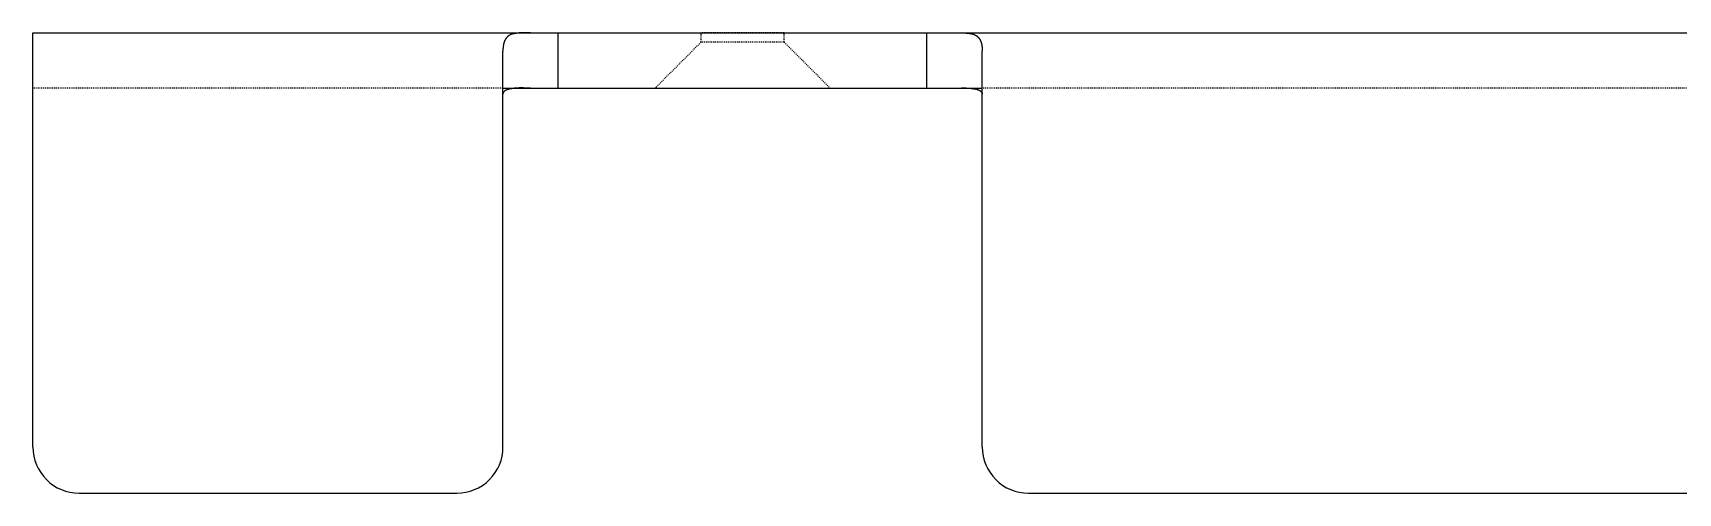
# Model space of a CAD drawing. Extents: x 365 to 1810, y 642 to 1032.
# Drawn here: x 630.3 to 808.8, y 642 to 692 of the extents above; entities that cross this region are included whole.
import ezdxf

# ---------------------------------------------------------------- set-up
doc = ezdxf.new("R2010")
doc.units = 0
doc.linetypes.add('HIDDEN', pattern=[0.2, 0.1, -0.1])
doc.layers.add('geometry', color=8, linetype='Continuous')

msp = doc.modelspace()

# ---------------------------------------------------------------- linework, layer by layer
at = {"layer": 'geometry', "linetype": 'CONTINUOUS'}
for points in [[(630.35, 647.02), (630.35, 692.02)], [(630.35, 692.02), (1810.35, 692.02)], [(681.42, 690.81), (681.41, 690.79)], [(681.41, 690.79), (681.41, 690.78)], [(681.43, 690.85), (681.42, 690.83)], [(681.42, 690.83), (681.42, 690.81)], [(681.44, 690.89), (681.43, 690.87)], [(681.43, 690.87), (681.43, 690.85)], [(681.45, 690.92), (681.44, 690.91)], [(681.44, 690.91), (681.44, 690.89)], [(681.46, 690.96), (681.45, 690.94)], [(681.45, 690.94), (681.45, 690.92)], [(681.47, 691), (681.46, 690.98)], [(681.46, 690.98), (681.46, 690.96)], [(681.48, 691.02), (681.47, 691)], [(681.49, 691.05), (681.48, 691.03)], [(681.48, 691.03), (681.48, 691.02)], [(681.5, 691.07), (681.49, 691.05)], [(681.51, 691.11), (681.5, 691.09)], [(681.5, 691.09), (681.5, 691.07)], [(681.52, 691.12), (681.51, 691.11)], [(681.53, 691.14), (681.52, 691.12)], [(681.53, 691.16), (681.53, 691.14)], [(681.55, 691.2), (681.54, 691.18)], [(681.54, 691.18), (681.53, 691.16)], [(681.56, 691.21), (681.55, 691.2)], [(681.57, 691.23), (681.56, 691.21)], [(681.58, 691.25), (681.57, 691.23)], [(681.59, 691.26), (681.58, 691.25)], [(681.6, 691.28), (681.59, 691.26)], [(681.62, 691.32), (681.61, 691.3)], [(681.61, 691.3), (681.6, 691.28)], [(681.63, 691.35), (681.62, 691.33)], [(681.62, 691.33), (681.62, 691.32)], [(681.65, 691.37), (681.63, 691.35)], [(681.66, 691.38), (681.65, 691.37)], [(681.67, 691.4), (681.66, 691.38)], [(681.68, 691.41), (681.67, 691.4)], [(681.69, 691.43), (681.68, 691.41)], [(681.7, 691.45), (681.69, 691.43)], [(681.71, 691.46), (681.7, 691.45)], [(681.72, 691.48), (681.71, 691.46)], [(681.74, 691.49), (681.72, 691.48)], [(681.75, 691.51), (681.74, 691.49)], [(681.76, 691.52), (681.75, 691.51)], [(681.77, 691.53), (681.76, 691.52)], [(681.79, 691.55), (681.77, 691.53)], [(681.8, 691.56), (681.79, 691.55)], [(681.81, 691.58), (681.8, 691.56)], [(681.83, 691.59), (681.81, 691.58)], [(681.84, 691.6), (681.83, 691.59)], [(681.85, 691.62), (681.84, 691.6)], [(681.87, 691.63), (681.85, 691.62)], [(681.88, 691.64), (681.87, 691.63)], [(681.89, 691.65), (681.88, 691.64)], [(681.91, 691.67), (681.89, 691.65)], [(681.92, 691.68), (681.91, 691.67)], [(681.94, 691.69), (681.92, 691.68)], [(681.96, 691.7), (681.94, 691.69)], [(681.97, 691.71), (681.96, 691.7)], [(681.99, 691.72), (681.97, 691.71)], [(682, 691.73), (681.99, 691.72)], [(682.02, 691.74), (682, 691.73)], [(682.03, 691.75), (682.02, 691.74)], [(682.05, 691.76), (682.03, 691.75)], [(682.07, 691.77), (682.05, 691.76)], [(682.08, 691.78), (682.07, 691.77)], [(682.1, 691.79), (682.08, 691.78)], [(682.12, 691.8), (682.1, 691.79)], [(682.13, 691.8), (682.12, 691.8)], [(682.15, 691.81), (682.13, 691.8)], [(682.17, 691.82), (682.15, 691.81)], [(682.18, 691.83), (682.17, 691.82)], [(682.2, 691.84), (682.18, 691.83)], [(682.22, 691.84), (682.2, 691.84)], [(682.24, 691.85), (682.22, 691.84)], [(682.26, 691.86), (682.24, 691.85)], [(682.27, 691.86), (682.26, 691.86)], [(682.29, 691.87), (682.27, 691.86)], [(682.31, 691.88), (682.29, 691.87)], [(682.33, 691.88), (682.31, 691.88)], [(682.35, 691.89), (682.33, 691.88)], [(682.37, 691.89), (682.35, 691.89)], [(682.38, 691.9), (682.37, 691.89)], [(682.4, 691.9), (682.38, 691.9)], [(682.42, 691.91), (682.4, 691.9)], [(682.44, 691.91), (682.42, 691.91)], [(682.46, 691.92), (682.44, 691.91)], [(682.48, 691.92), (682.46, 691.92)], [(682.5, 691.93), (682.48, 691.92)], [(682.52, 691.93), (682.5, 691.93)], [(682.54, 691.93), (682.52, 691.93)], [(682.55, 691.94), (682.54, 691.93)], [(682.57, 691.94), (682.55, 691.94)], [(682.59, 691.95), (682.57, 691.94)], [(682.61, 691.95), (682.59, 691.95)], [(682.63, 691.95), (682.61, 691.95)], [(682.65, 691.96), (682.63, 691.95)], [(682.67, 691.96), (682.65, 691.96)], [(682.69, 691.96), (682.67, 691.96)], [(682.71, 691.96), (682.69, 691.96)], [(682.73, 691.97), (682.71, 691.96)], [(682.75, 691.97), (682.73, 691.97)], [(682.77, 691.97), (682.75, 691.97)], [(682.79, 691.98), (682.77, 691.97)], [(682.81, 691.98), (682.79, 691.98)], [(682.83, 691.98), (682.81, 691.98)], [(682.85, 691.98), (682.83, 691.98)], [(682.86, 691.99), (682.85, 691.98)], [(682.88, 691.99), (682.86, 691.99)], [(682.9, 691.99), (682.88, 691.99)], [(682.92, 691.99), (682.9, 691.99)], [(682.94, 691.99), (682.92, 691.99)], [(682.96, 692), (682.94, 691.99)], [(682.98, 692), (682.96, 692)], [(683, 692), (682.98, 692)], [(683.02, 692), (683, 692)], [(683.04, 692), (683.02, 692)], [(683.06, 692), (683.04, 692)], [(683.08, 692), (683.06, 692)], [(683.1, 692.01), (683.08, 692)], [(683.11, 692.01), (683.1, 692.01)], [(683.13, 692.01), (683.11, 692.01)], [(683.15, 692.01), (683.13, 692.01)], [(683.17, 692.01), (683.15, 692.01)], [(683.19, 692.01), (683.17, 692.01)], [(683.21, 692.01), (683.19, 692.01)], [(683.23, 692.01), (683.21, 692.01)], [(683.25, 692.01), (683.23, 692.01)], [(683.27, 692.01), (683.25, 692.01)], [(683.29, 692.02), (683.27, 692.01)], [(683.3, 692.02), (683.29, 692.02)], [(683.32, 692.02), (683.3, 692.02)], [(683.34, 692.02), (683.32, 692.02)], [(683.36, 692.02), (683.34, 692.02)], [(683.38, 692.02), (683.36, 692.02)], [(683.4, 692.02), (683.38, 692.02)], [(683.42, 692.02), (683.4, 692.02)], [(683.44, 692.02), (683.42, 692.02)], [(683.46, 692.02), (683.44, 692.02)], [(683.48, 692.02), (683.46, 692.02)], [(683.49, 692.02), (683.48, 692.02)], [(683.51, 692.02), (683.49, 692.02)], [(683.53, 692.02), (683.51, 692.02)], [(683.55, 692.02), (683.53, 692.02)], [(683.57, 692.02), (683.55, 692.02)], [(683.59, 692.02), (683.57, 692.02)], [(683.61, 692.02), (683.59, 692.02)], [(683.63, 692.02), (683.61, 692.02)], [(683.65, 692.02), (683.63, 692.02)], [(683.66, 692.02), (683.65, 692.02)], [(683.68, 692.02), (683.66, 692.02)], [(683.7, 692.02), (683.68, 692.02)], [(683.72, 692.02), (683.7, 692.02)], [(683.74, 692.02), (683.72, 692.02)], [(683.76, 692.02), (683.74, 692.02)], [(683.78, 692.02), (683.76, 692.02)], [(683.8, 692.02), (683.78, 692.02)], [(683.82, 692.02), (683.8, 692.02)], [(683.84, 692.02), (683.82, 692.02)], [(683.85, 692.02), (683.84, 692.02)], [(683.87, 692.02), (683.85, 692.02)], [(683.89, 692.02), (683.87, 692.02)], [(683.91, 692.02), (683.89, 692.02)], [(683.93, 692.02), (683.91, 692.02)], [(683.95, 692.02), (683.93, 692.02)], [(683.97, 692.02), (683.95, 692.02)], [(683.99, 692.02), (683.97, 692.02)], [(684, 692.02), (683.99, 692.02)], [(684.02, 692.02), (684, 692.02)], [(684.04, 692.02), (684.02, 692.02)], [(684.06, 692.02), (684.04, 692.02)], [(684.08, 692.02), (684.06, 692.02)], [(684.1, 692.02), (684.08, 692.02)], [(684.12, 692.02), (684.1, 692.02)], [(684.14, 692.02), (684.12, 692.02)], [(684.16, 692.02), (684.14, 692.02)], [(684.17, 692.02), (684.16, 692.02)], [(684.19, 692.02), (684.17, 692.02)], [(684.21, 692.02), (684.19, 692.02)], [(684.23, 692.02), (684.21, 692.02)], [(684.25, 692.02), (684.23, 692.02)], [(684.27, 692.02), (684.25, 692.02)], [(684.29, 692.02), (684.27, 692.02)], [(684.31, 692.02), (684.29, 692.02)], [(684.33, 692.02), (684.31, 692.02)], [(684.35, 692.02), (684.33, 692.02)], [(687.35, 686.02), (687.35, 692.02)], [(727.35, 686.02), (727.35, 692.02)], [(730.35, 692.02), (730.37, 692.02)], [(730.37, 692.02), (730.38, 692.02)], [(730.38, 692.02), (730.4, 692.02)], [(730.4, 692.02), (730.42, 692.02)], [(730.42, 692.02), (730.44, 692.02)], [(730.44, 692.02), (730.46, 692.02)], [(730.46, 692.02), (730.48, 692.02)], [(730.48, 692.02), (730.5, 692.02)], [(730.5, 692.02), (730.52, 692.02)], [(730.52, 692.02), (730.54, 692.02)], [(730.54, 692.02), (730.55, 692.02)], [(730.55, 692.02), (730.57, 692.02)], [(730.57, 692.02), (730.59, 692.02)], [(730.59, 692.02), (730.61, 692.02)], [(730.61, 692.02), (730.63, 692.02)], [(730.63, 692.02), (730.65, 692.02)], [(730.65, 692.02), (730.67, 692.02)], [(730.67, 692.02), (730.69, 692.02)], [(730.69, 692.02), (730.71, 692.02)], [(730.71, 692.02), (730.73, 692.02)], [(730.73, 692.02), (730.74, 692.02)], [(730.74, 692.02), (730.76, 692.02)], [(730.76, 692.02), (730.78, 692.02)], [(730.78, 692.02), (730.8, 692.02)], [(730.8, 692.02), (730.82, 692.02)], [(730.82, 692.02), (730.84, 692.02)], [(730.84, 692.02), (730.86, 692.02)], [(730.86, 692.02), (730.88, 692.02)], [(730.88, 692.02), (730.9, 692.02)], [(730.9, 692.02), (730.91, 692.02)], [(730.91, 692.02), (730.93, 692.02)], [(730.93, 692.02), (730.95, 692.02)], [(730.95, 692.02), (730.97, 692.02)], [(730.97, 692.02), (730.99, 692.02)], [(730.99, 692.02), (731.01, 692.02)], [(731.01, 692.02), (731.03, 692.02)], [(731.03, 692.02), (731.05, 692.02)], [(731.05, 692.02), (731.07, 692.02)], [(731.07, 692.02), (731.09, 692.02)], [(731.09, 692.02), (731.1, 692.02)], [(731.1, 692.02), (731.12, 692.02)], [(731.12, 692.02), (731.14, 692.02)], [(731.14, 692.02), (731.16, 692.02)], [(731.16, 692.02), (731.18, 692.02)], [(731.18, 692.02), (731.2, 692.02)], [(731.2, 692.02), (731.22, 692.02)], [(731.22, 692.02), (731.24, 692.02)], [(731.24, 692.02), (731.25, 692.02)], [(731.25, 692.02), (731.27, 692.02)], [(731.27, 692.02), (731.29, 692.02)], [(731.29, 692.02), (731.31, 692.02)], [(731.31, 692.02), (731.33, 692.02)], [(731.33, 692.02), (731.35, 692.02)], [(731.35, 692.02), (731.37, 692.02)], [(731.37, 692.02), (731.39, 692.02)], [(731.39, 692.02), (731.41, 692.02)], [(731.41, 692.02), (731.43, 692.01)], [(731.43, 692.01), (731.45, 692.01)], [(731.45, 692.01), (731.46, 692.01)], [(731.46, 692.01), (731.48, 692.01)], [(731.48, 692.01), (731.5, 692.01)], [(731.5, 692.01), (731.52, 692.01)], [(731.52, 692.01), (731.54, 692.01)], [(731.54, 692.01), (731.56, 692.01)], [(731.56, 692.01), (731.58, 692.01)], [(731.58, 692.01), (731.6, 692.01)], [(731.6, 692.01), (731.62, 692)], [(731.62, 692), (731.64, 692)], [(731.64, 692), (731.65, 692)], [(731.65, 692), (731.67, 692)], [(731.67, 692), (731.69, 692)], [(731.69, 692), (731.71, 692)], [(731.71, 692), (731.73, 692)], [(731.73, 692), (731.75, 691.99)], [(731.75, 691.99), (731.77, 691.99)], [(731.77, 691.99), (731.79, 691.99)], [(731.79, 691.99), (731.81, 691.99)], [(731.81, 691.99), (731.83, 691.99)], [(731.83, 691.99), (731.85, 691.98)], [(731.85, 691.98), (731.87, 691.98)], [(731.87, 691.98), (731.89, 691.98)], [(731.89, 691.98), (731.9, 691.98)], [(731.9, 691.98), (731.92, 691.97)], [(731.92, 691.97), (731.94, 691.97)], [(731.94, 691.97), (731.96, 691.97)], [(731.96, 691.97), (731.98, 691.96)], [(731.98, 691.96), (732, 691.96)], [(732, 691.96), (732.02, 691.96)], [(732.02, 691.96), (732.04, 691.96)], [(732.04, 691.96), (732.06, 691.95)], [(732.06, 691.95), (732.08, 691.95)], [(732.08, 691.95), (732.1, 691.95)], [(732.1, 691.95), (732.12, 691.94)], [(732.12, 691.94), (732.14, 691.94)], [(732.14, 691.94), (732.16, 691.93)], [(732.16, 691.93), (732.18, 691.93)], [(732.18, 691.93), (732.2, 691.93)], [(732.2, 691.93), (732.21, 691.92)], [(732.21, 691.92), (732.23, 691.92)], [(732.23, 691.92), (732.25, 691.91)], [(732.25, 691.91), (732.27, 691.91)], [(732.27, 691.91), (732.29, 691.9)], [(732.29, 691.9), (732.31, 691.9)], [(732.31, 691.9), (732.33, 691.89)], [(732.33, 691.89), (732.35, 691.89)], [(732.35, 691.89), (732.36, 691.88)], [(732.36, 691.88), (732.38, 691.88)], [(732.38, 691.88), (732.4, 691.87)], [(732.4, 691.87), (732.42, 691.86)], [(732.42, 691.86), (732.44, 691.86)], [(732.44, 691.86), (732.45, 691.85)], [(732.45, 691.85), (732.47, 691.84)], [(732.47, 691.84), (732.49, 691.84)], [(732.49, 691.84), (732.51, 691.83)], [(732.51, 691.83), (732.52, 691.82)], [(732.52, 691.82), (732.54, 691.81)], [(732.54, 691.81), (732.56, 691.8)], [(732.56, 691.8), (732.58, 691.8)], [(732.58, 691.8), (732.59, 691.79)], [(732.59, 691.79), (732.61, 691.78)], [(732.61, 691.78), (732.63, 691.77)], [(732.63, 691.77), (732.64, 691.76)], [(732.64, 691.76), (732.66, 691.75)], [(732.66, 691.75), (732.67, 691.74)], [(732.67, 691.74), (732.69, 691.73)], [(732.69, 691.73), (732.71, 691.72)], [(732.71, 691.72), (732.72, 691.71)], [(732.72, 691.71), (732.74, 691.7)], [(732.74, 691.7), (732.75, 691.69)], [(732.75, 691.69), (732.77, 691.68)], [(732.77, 691.68), (732.78, 691.67)], [(732.78, 691.67), (732.8, 691.65)], [(732.8, 691.65), (732.81, 691.64)], [(732.81, 691.64), (732.83, 691.63)], [(732.83, 691.63), (732.84, 691.62)], [(732.84, 691.62), (732.85, 691.6)], [(732.85, 691.6), (732.87, 691.59)], [(732.87, 691.59), (732.88, 691.58)], [(732.88, 691.58), (732.89, 691.56)], [(732.89, 691.56), (732.91, 691.55)], [(732.91, 691.55), (732.92, 691.53)], [(732.92, 691.53), (732.93, 691.52)], [(732.93, 691.52), (732.95, 691.51)], [(732.95, 691.51), (732.96, 691.49)], [(732.96, 691.49), (732.97, 691.48)], [(732.97, 691.48), (732.98, 691.46)], [(732.98, 691.46), (732.99, 691.45)], [(732.99, 691.45), (733, 691.43)], [(733, 691.43), (733.01, 691.41)], [(733.01, 691.41), (733.03, 691.4)], [(733.03, 691.4), (733.04, 691.38)], [(733.04, 691.38), (733.05, 691.37)], [(733.05, 691.37), (733.06, 691.35)], [(733.06, 691.35), (733.07, 691.33)], [(733.07, 691.33), (733.08, 691.32)], [(733.08, 691.32), (733.09, 691.3)], [(733.09, 691.3), (733.1, 691.28)], [(733.1, 691.28), (733.11, 691.26)], [(733.11, 691.26), (733.12, 691.25)], [(733.12, 691.25), (733.12, 691.23)], [(733.12, 691.23), (733.13, 691.21)], [(733.13, 691.21), (733.14, 691.2)], [(733.14, 691.2), (733.15, 691.18)], [(733.15, 691.18), (733.16, 691.16)], [(733.16, 691.16), (733.17, 691.14)], [(733.17, 691.14), (733.17, 691.12)], [(733.17, 691.12), (733.18, 691.11)], [(733.18, 691.11), (733.19, 691.09)], [(733.19, 691.09), (733.2, 691.07)], [(733.2, 691.07), (733.2, 691.05)], [(733.2, 691.05), (733.21, 691.03)], [(733.21, 691.03), (733.22, 691.02)], [(733.22, 691.02), (733.22, 691)], [(733.22, 691), (733.23, 690.98)], [(733.23, 690.98), (733.23, 690.96)], [(733.23, 690.96), (733.24, 690.94)], [(733.24, 690.94), (733.25, 690.92)], [(733.25, 690.92), (733.25, 690.91)], [(733.25, 690.91), (733.26, 690.89)], [(733.26, 690.89), (733.26, 690.87)], [(733.26, 690.87), (733.27, 690.85)], [(733.27, 690.85), (733.27, 690.83)], [(733.27, 690.83), (733.27, 690.81)], [(733.27, 690.81), (733.28, 690.79)], [(733.28, 690.79), (733.28, 690.78)], [(681.36, 690.36), (681.35, 690.34)], [(681.35, 690.34), (681.35, 690.32)], [(681.35, 690.32), (681.35, 690.3)], [(681.35, 690.3), (681.35, 690.28)], [(681.35, 690.28), (681.35, 690.26)], [(681.35, 690.26), (681.35, 690.25)], [(681.35, 690.25), (681.35, 690.23)], [(681.35, 690.23), (681.35, 690.21)], [(681.35, 690.21), (681.35, 690.19)], [(681.35, 690.19), (681.35, 690.17)], [(681.35, 690.17), (681.35, 690.15)], [(681.35, 690.15), (681.35, 690.13)], [(681.35, 690.13), (681.35, 690.11)], [(681.35, 690.11), (681.35, 690.09)], [(681.35, 690.09), (681.35, 690.07)], [(681.35, 690.07), (681.35, 690.05)], [(681.35, 647.02), (681.35, 690.05)], [(681.37, 690.49), (681.36, 690.47)], [(681.36, 690.47), (681.36, 690.46)], [(681.36, 690.46), (681.36, 690.44)], [(681.36, 690.44), (681.36, 690.42)], [(681.36, 690.42), (681.36, 690.4)], [(681.36, 690.4), (681.36, 690.38)], [(681.36, 690.38), (681.36, 690.36)], [(681.38, 690.59), (681.37, 690.57)], [(681.37, 690.57), (681.37, 690.55)], [(681.37, 690.55), (681.37, 690.53)], [(681.37, 690.53), (681.37, 690.51)], [(681.37, 690.51), (681.37, 690.49)], [(681.39, 690.66), (681.38, 690.64)], [(681.38, 690.64), (681.38, 690.63)], [(681.38, 690.63), (681.38, 690.61)], [(681.38, 690.61), (681.38, 690.59)], [(681.39, 690.7), (681.39, 690.68)], [(681.39, 690.68), (681.39, 690.66)], [(681.41, 690.76), (681.4, 690.74)], [(681.4, 690.74), (681.4, 690.72)], [(681.4, 690.72), (681.39, 690.7)], [(681.41, 690.78), (681.41, 690.76)], [(733.28, 690.78), (733.29, 690.76)], [(733.29, 690.76), (733.29, 690.74)], [(733.29, 690.74), (733.29, 690.72)], [(733.29, 690.72), (733.3, 690.7)], [(733.3, 690.7), (733.3, 690.68)], [(733.3, 690.68), (733.3, 690.66)], [(733.3, 690.66), (733.31, 690.64)], [(733.31, 690.64), (733.31, 690.63)], [(733.31, 690.63), (733.31, 690.61)], [(733.31, 690.61), (733.32, 690.59)], [(733.32, 690.59), (733.32, 690.57)], [(733.32, 690.57), (733.32, 690.55)], [(733.32, 690.55), (733.32, 690.53)], [(733.32, 690.53), (733.33, 690.51)], [(733.33, 690.51), (733.33, 690.49)], [(733.33, 690.49), (733.33, 690.47)], [(733.33, 690.47), (733.33, 690.46)], [(733.33, 690.46), (733.33, 690.44)], [(733.33, 690.44), (733.33, 690.42)], [(733.33, 690.42), (733.34, 690.4)], [(733.34, 690.4), (733.34, 690.38)], [(733.34, 690.38), (733.34, 690.36)], [(733.34, 690.36), (733.34, 690.34)], [(733.34, 690.34), (733.34, 690.32)], [(733.34, 690.32), (733.34, 690.3)], [(733.34, 690.3), (733.34, 690.28)], [(733.34, 690.28), (733.34, 690.26)], [(733.34, 690.26), (733.34, 690.25)], [(733.34, 690.25), (733.34, 690.23)], [(733.34, 690.23), (733.34, 690.21)], [(733.34, 690.21), (733.35, 690.19)], [(733.35, 690.19), (733.35, 690.17)], [(733.35, 690.17), (733.35, 690.15)], [(733.35, 690.15), (733.35, 690.13)], [(733.35, 690.13), (733.35, 690.11)], [(733.35, 690.11), (733.35, 690.09)], [(733.35, 690.09), (733.35, 690.07)], [(733.35, 690.07), (733.35, 690.05)], [(733.35, 647.02), (733.35, 690.05)], [(681.35, 686.02), (733.35, 686.02)], [(681.36, 685.46), (681.35, 685.44)], [(681.35, 685.44), (681.35, 685.42)], [(681.37, 685.49), (681.36, 685.48)], [(681.36, 685.48), (681.36, 685.46)], [(681.38, 685.53), (681.37, 685.51)], [(681.37, 685.51), (681.37, 685.49)], [(681.39, 685.54), (681.38, 685.53)], [(681.4, 685.56), (681.39, 685.54)], [(681.41, 685.57), (681.4, 685.56)], [(681.42, 685.59), (681.41, 685.57)], [(681.43, 685.6), (681.42, 685.59)], [(681.44, 685.62), (681.43, 685.6)], [(681.45, 685.63), (681.44, 685.62)], [(681.46, 685.64), (681.45, 685.63)], [(681.48, 685.66), (681.46, 685.64)], [(681.49, 685.67), (681.48, 685.66)], [(681.5, 685.68), (681.49, 685.67)], [(681.52, 685.7), (681.5, 685.68)], [(681.53, 685.71), (681.52, 685.7)], [(681.55, 685.72), (681.53, 685.71)], [(681.57, 685.73), (681.55, 685.72)], [(681.58, 685.74), (681.57, 685.73)], [(681.6, 685.75), (681.58, 685.74)], [(681.62, 685.76), (681.6, 685.75)], [(681.64, 685.77), (681.62, 685.76)], [(681.66, 685.78), (681.64, 685.77)], [(681.68, 685.79), (681.66, 685.78)], [(681.7, 685.8), (681.68, 685.79)], [(681.72, 685.81), (681.7, 685.8)], [(681.74, 685.82), (681.72, 685.81)], [(681.76, 685.83), (681.74, 685.82)], [(681.78, 685.84), (681.76, 685.83)], [(681.8, 685.84), (681.78, 685.84)], [(681.82, 685.85), (681.8, 685.84)], [(681.84, 685.86), (681.82, 685.85)], [(681.87, 685.87), (681.84, 685.86)], [(681.89, 685.87), (681.87, 685.87)], [(681.91, 685.88), (681.89, 685.87)], [(681.93, 685.89), (681.91, 685.88)], [(681.96, 685.89), (681.93, 685.89)], [(681.98, 685.9), (681.96, 685.89)], [(682, 685.9), (681.98, 685.9)], [(682.03, 685.91), (682, 685.9)], [(682.05, 685.92), (682.03, 685.91)], [(682.08, 685.92), (682.05, 685.92)], [(682.1, 685.93), (682.08, 685.92)], [(682.12, 685.93), (682.1, 685.93)], [(682.15, 685.94), (682.12, 685.93)], [(682.17, 685.94), (682.15, 685.94)], [(682.2, 685.95), (682.17, 685.94)], [(682.22, 685.95), (682.2, 685.95)], [(682.24, 685.95), (682.22, 685.95)], [(682.27, 685.96), (682.24, 685.95)], [(682.29, 685.96), (682.27, 685.96)], [(682.32, 685.97), (682.29, 685.96)], [(682.34, 685.97), (682.32, 685.97)], [(682.37, 685.97), (682.34, 685.97)], [(682.39, 685.98), (682.37, 685.97)], [(682.41, 685.98), (682.39, 685.98)], [(682.44, 685.98), (682.41, 685.98)], [(682.46, 685.99), (682.44, 685.98)], [(682.48, 685.99), (682.46, 685.99)], [(682.51, 685.99), (682.48, 685.99)], [(682.53, 685.99), (682.51, 685.99)], [(682.55, 686), (682.53, 685.99)], [(682.58, 686), (682.55, 686)], [(682.6, 686), (682.58, 686)], [(682.62, 686), (682.6, 686)], [(682.64, 686.01), (682.62, 686)], [(682.66, 686.01), (682.64, 686.01)], [(682.69, 686.01), (682.66, 686.01)], [(682.71, 686.01), (682.69, 686.01)], [(682.73, 686.01), (682.71, 686.01)], [(682.75, 686.02), (682.73, 686.01)], [(682.77, 686.02), (682.75, 686.02)], [(682.79, 686.02), (682.77, 686.02)], [(682.82, 686.02), (682.79, 686.02)], [(682.84, 686.02), (682.82, 686.02)], [(682.86, 686.02), (682.84, 686.02)], [(682.88, 686.03), (682.86, 686.02)], [(682.9, 686.03), (682.88, 686.03)], [(682.92, 686.03), (682.9, 686.03)], [(682.94, 686.03), (682.92, 686.03)], [(682.96, 686.03), (682.94, 686.03)], [(682.98, 686.03), (682.96, 686.03)], [(683, 686.03), (682.98, 686.03)], [(683.02, 686.03), (683, 686.03)], [(683.04, 686.03), (683.02, 686.03)], [(683.07, 686.03), (683.04, 686.03)], [(683.09, 686.03), (683.07, 686.03)], [(683.11, 686.04), (683.09, 686.03)], [(683.12, 686.04), (683.11, 686.04)], [(683.14, 686.04), (683.12, 686.04)], [(683.16, 686.04), (683.14, 686.04)], [(683.18, 686.04), (683.16, 686.04)], [(683.2, 686.04), (683.18, 686.04)], [(683.22, 686.04), (683.2, 686.04)], [(683.24, 686.04), (683.22, 686.04)], [(683.26, 686.04), (683.24, 686.04)], [(683.28, 686.04), (683.26, 686.04)], [(683.3, 686.04), (683.28, 686.04)], [(683.32, 686.04), (683.3, 686.04)], [(683.34, 686.04), (683.32, 686.04)], [(683.36, 686.04), (683.34, 686.04)], [(683.38, 686.04), (683.36, 686.04)], [(683.4, 686.04), (683.38, 686.04)], [(683.42, 686.04), (683.4, 686.04)], [(683.43, 686.04), (683.42, 686.04)], [(683.45, 686.04), (683.43, 686.04)], [(683.47, 686.04), (683.45, 686.04)], [(683.49, 686.04), (683.47, 686.04)], [(683.51, 686.04), (683.49, 686.04)], [(683.53, 686.04), (683.51, 686.04)], [(683.55, 686.04), (683.53, 686.04)], [(683.57, 686.04), (683.55, 686.04)], [(683.59, 686.03), (683.57, 686.04)], [(683.61, 686.03), (683.59, 686.03)], [(683.62, 686.03), (683.61, 686.03)], [(683.64, 686.03), (683.62, 686.03)], [(683.66, 686.03), (683.64, 686.03)], [(683.68, 686.03), (683.66, 686.03)], [(683.7, 686.03), (683.68, 686.03)], [(683.72, 686.03), (683.7, 686.03)], [(683.74, 686.03), (683.72, 686.03)], [(683.75, 686.03), (683.74, 686.03)], [(683.77, 686.03), (683.75, 686.03)], [(683.79, 686.03), (683.77, 686.03)], [(683.81, 686.03), (683.79, 686.03)], [(683.83, 686.03), (683.81, 686.03)], [(683.85, 686.03), (683.83, 686.03)], [(683.87, 686.03), (683.85, 686.03)], [(683.88, 686.03), (683.87, 686.03)], [(683.9, 686.03), (683.88, 686.03)], [(683.92, 686.03), (683.9, 686.03)], [(683.94, 686.02), (683.92, 686.03)], [(683.96, 686.02), (683.94, 686.02)], [(683.98, 686.02), (683.96, 686.02)], [(684, 686.02), (683.98, 686.02)], [(684.02, 686.02), (684, 686.02)], [(684.04, 686.02), (684.02, 686.02)], [(684.05, 686.02), (684.04, 686.02)], [(684.07, 686.02), (684.05, 686.02)], [(684.09, 686.02), (684.07, 686.02)], [(684.11, 686.02), (684.09, 686.02)], [(684.13, 686.02), (684.11, 686.02)], [(684.15, 686.02), (684.13, 686.02)], [(684.17, 686.02), (684.15, 686.02)], [(684.19, 686.02), (684.17, 686.02)], [(684.21, 686.02), (684.19, 686.02)], [(684.23, 686.02), (684.21, 686.02)], [(684.25, 686.02), (684.23, 686.02)], [(684.27, 686.02), (684.25, 686.02)], [(684.29, 686.02), (684.27, 686.02)], [(684.31, 686.02), (684.29, 686.02)], [(684.33, 686.02), (684.31, 686.02)], [(684.35, 686.02), (684.33, 686.02)], [(730.35, 686.02), (730.37, 686.02)], [(730.37, 686.02), (730.39, 686.02)], [(730.39, 686.02), (730.41, 686.02)], [(730.41, 686.02), (730.42, 686.02)], [(730.42, 686.02), (730.45, 686.02)], [(730.45, 686.02), (730.46, 686.02)], [(730.46, 686.02), (730.48, 686.02)], [(730.48, 686.02), (730.5, 686.02)], [(730.5, 686.02), (730.52, 686.02)], [(730.52, 686.02), (730.54, 686.02)], [(730.54, 686.02), (730.56, 686.02)], [(730.56, 686.02), (730.58, 686.02)], [(730.58, 686.02), (730.6, 686.02)], [(730.6, 686.02), (730.62, 686.02)], [(730.62, 686.02), (730.64, 686.02)], [(730.64, 686.02), (730.66, 686.02)], [(730.66, 686.02), (730.67, 686.02)], [(730.67, 686.02), (730.69, 686.02)], [(730.69, 686.02), (730.71, 686.02)], [(730.71, 686.02), (730.73, 686.02)], [(730.73, 686.02), (730.75, 686.02)], [(730.75, 686.02), (730.77, 686.03)], [(730.77, 686.03), (730.79, 686.03)], [(730.79, 686.03), (730.81, 686.03)], [(730.81, 686.03), (730.83, 686.03)], [(730.83, 686.03), (730.85, 686.03)], [(730.85, 686.03), (730.86, 686.03)], [(730.86, 686.03), (730.88, 686.03)], [(730.88, 686.03), (730.9, 686.03)], [(730.9, 686.03), (730.92, 686.03)], [(730.92, 686.03), (730.94, 686.03)], [(730.94, 686.03), (730.96, 686.03)], [(730.96, 686.03), (730.98, 686.03)], [(730.98, 686.03), (730.99, 686.03)], [(730.99, 686.03), (731.01, 686.03)], [(731.01, 686.03), (731.03, 686.03)], [(731.03, 686.03), (731.05, 686.03)], [(731.05, 686.03), (731.07, 686.03)], [(731.07, 686.03), (731.09, 686.03)], [(731.09, 686.03), (731.11, 686.03)], [(731.11, 686.03), (731.12, 686.04)], [(731.12, 686.04), (731.14, 686.04)], [(731.14, 686.04), (731.16, 686.04)], [(731.16, 686.04), (731.18, 686.04)], [(731.18, 686.04), (731.2, 686.04)], [(731.2, 686.04), (731.22, 686.04)], [(731.22, 686.04), (731.24, 686.04)], [(731.24, 686.04), (731.26, 686.04)], [(731.26, 686.04), (731.28, 686.04)], [(731.28, 686.04), (731.29, 686.04)], [(731.29, 686.04), (731.31, 686.04)], [(731.31, 686.04), (731.33, 686.04)], [(731.33, 686.04), (731.35, 686.04)], [(731.35, 686.04), (731.37, 686.04)], [(731.37, 686.04), (731.39, 686.04)], [(731.39, 686.04), (731.41, 686.04)], [(731.41, 686.04), (731.43, 686.04)], [(731.43, 686.04), (731.45, 686.04)], [(731.45, 686.04), (731.47, 686.04)], [(731.47, 686.04), (731.49, 686.04)], [(731.49, 686.04), (731.51, 686.04)], [(731.51, 686.04), (731.53, 686.04)], [(731.53, 686.04), (731.55, 686.04)], [(731.55, 686.04), (731.57, 686.04)], [(731.57, 686.04), (731.59, 686.04)], [(731.59, 686.04), (731.61, 686.03)], [(731.61, 686.03), (731.63, 686.03)], [(731.63, 686.03), (731.65, 686.03)], [(731.65, 686.03), (731.67, 686.03)], [(731.67, 686.03), (731.69, 686.03)], [(731.69, 686.03), (731.71, 686.03)], [(731.71, 686.03), (731.73, 686.03)], [(731.73, 686.03), (731.75, 686.03)], [(731.75, 686.03), (731.77, 686.03)], [(731.77, 686.03), (731.79, 686.03)], [(731.79, 686.03), (731.81, 686.03)], [(731.81, 686.03), (731.83, 686.02)], [(731.83, 686.02), (731.86, 686.02)], [(731.86, 686.02), (731.88, 686.02)], [(731.88, 686.02), (731.9, 686.02)], [(731.9, 686.02), (731.92, 686.02)], [(731.92, 686.02), (731.94, 686.02)], [(731.94, 686.02), (731.96, 686.01)], [(731.96, 686.01), (731.98, 686.01)], [(731.98, 686.01), (732.01, 686.01)], [(732.01, 686.01), (732.03, 686.01)], [(732.03, 686.01), (732.05, 686.01)], [(732.05, 686.01), (732.07, 686)], [(732.07, 686), (732.1, 686)], [(732.1, 686), (732.12, 686)], [(732.12, 686), (732.14, 686)], [(732.14, 686), (732.16, 685.99)], [(732.16, 685.99), (732.19, 685.99)], [(732.19, 685.99), (732.21, 685.99)], [(732.21, 685.99), (732.23, 685.99)], [(732.23, 685.99), (732.26, 685.98)], [(732.26, 685.98), (732.28, 685.98)], [(732.28, 685.98), (732.3, 685.98)], [(732.3, 685.98), (732.33, 685.97)], [(732.33, 685.97), (732.35, 685.97)], [(732.35, 685.97), (732.38, 685.97)], [(732.38, 685.97), (732.4, 685.96)], [(732.4, 685.96), (732.42, 685.96)], [(732.42, 685.96), (732.45, 685.95)], [(732.45, 685.95), (732.47, 685.95)], [(732.47, 685.95), (732.5, 685.95)], [(732.5, 685.95), (732.52, 685.94)], [(732.52, 685.94), (732.54, 685.94)], [(732.54, 685.94), (732.57, 685.93)], [(732.57, 685.93), (732.59, 685.93)], [(732.59, 685.93), (732.62, 685.92)], [(732.62, 685.92), (732.64, 685.92)], [(732.64, 685.92), (732.66, 685.91)], [(732.66, 685.91), (732.69, 685.9)], [(732.69, 685.9), (732.71, 685.9)], [(732.71, 685.9), (732.74, 685.89)], [(732.74, 685.89), (732.76, 685.89)], [(732.76, 685.89), (732.78, 685.88)], [(732.78, 685.88), (732.8, 685.87)], [(732.8, 685.87), (732.83, 685.87)], [(732.83, 685.87), (732.85, 685.86)], [(732.85, 685.86), (732.87, 685.85)], [(732.87, 685.85), (732.89, 685.84)], [(732.89, 685.84), (732.91, 685.84)], [(732.91, 685.84), (732.94, 685.83)], [(732.94, 685.83), (732.96, 685.82)], [(732.96, 685.82), (732.98, 685.81)], [(732.98, 685.81), (733, 685.8)], [(733, 685.8), (733.02, 685.79)], [(733.02, 685.79), (733.04, 685.78)], [(733.04, 685.78), (733.05, 685.77)], [(733.05, 685.77), (733.07, 685.76)], [(733.07, 685.76), (733.09, 685.75)], [(733.09, 685.75), (733.11, 685.74)], [(733.11, 685.74), (733.13, 685.73)], [(733.13, 685.73), (733.14, 685.72)], [(733.14, 685.72), (733.16, 685.71)], [(733.16, 685.71), (733.17, 685.7)], [(733.17, 685.7), (733.19, 685.68)], [(733.19, 685.68), (733.2, 685.67)], [(733.2, 685.67), (733.22, 685.66)], [(733.22, 685.66), (733.23, 685.64)], [(733.23, 685.64), (733.24, 685.63)], [(733.24, 685.63), (733.25, 685.62)], [(733.25, 685.62), (733.27, 685.6)], [(733.27, 685.6), (733.28, 685.59)], [(733.28, 685.59), (733.29, 685.57)], [(733.29, 685.57), (733.3, 685.56)], [(733.3, 685.56), (733.3, 685.54)], [(733.3, 685.54), (733.31, 685.53)], [(733.31, 685.53), (733.32, 685.51)], [(733.32, 685.51), (733.33, 685.49)], [(733.33, 685.49), (733.33, 685.48)], [(733.33, 685.48), (733.34, 685.46)], [(733.34, 685.46), (733.34, 685.44)], [(733.34, 685.44), (733.34, 685.42)], [(681.35, 685.42), (681.35, 685.4)], [(681.35, 685.4), (681.35, 685.38)], [(681.35, 685.38), (681.35, 685.36)], [(733.34, 685.42), (733.35, 685.4)], [(733.35, 685.4), (733.35, 685.38)], [(733.35, 685.38), (733.35, 685.36)], [(635.35, 642.02), (676.35, 642.02)], [(738.35, 642.02), (930.35, 642.02)]]:
    msp.add_lwpolyline(points, dxfattribs=at)
at = {"layer": 'geometry', "linetype": 'HIDDEN'}
for points in [[(702.85, 691.02), (697.85, 686.02)], [(702.85, 691.02), (702.85, 692.02)], [(711.85, 692.02), (702.85, 692.02)], [(711.85, 691.02), (702.85, 691.02)], [(711.85, 691.02), (711.85, 692.02)], [(711.85, 691.02), (716.85, 686.02)], [(681.35, 686.02), (630.35, 686.02)], [(935.35, 686.02), (733.35, 686.02)]]:
    msp.add_lwpolyline(points, dxfattribs=at)
at = {"layer": 'geometry', "linetype": 'CONTINUOUS'}
for points in [[(630.35, 647.02, 0.414214), (635.35, 642.02)], [(676.35, 642.02, 0.414214), (681.35, 647.02)], [(733.35, 647.02, 0.414214), (738.35, 642.02)]]:
    msp.add_lwpolyline(points, format="xyb", dxfattribs=at)

doc.saveas('drawing.dxf')
